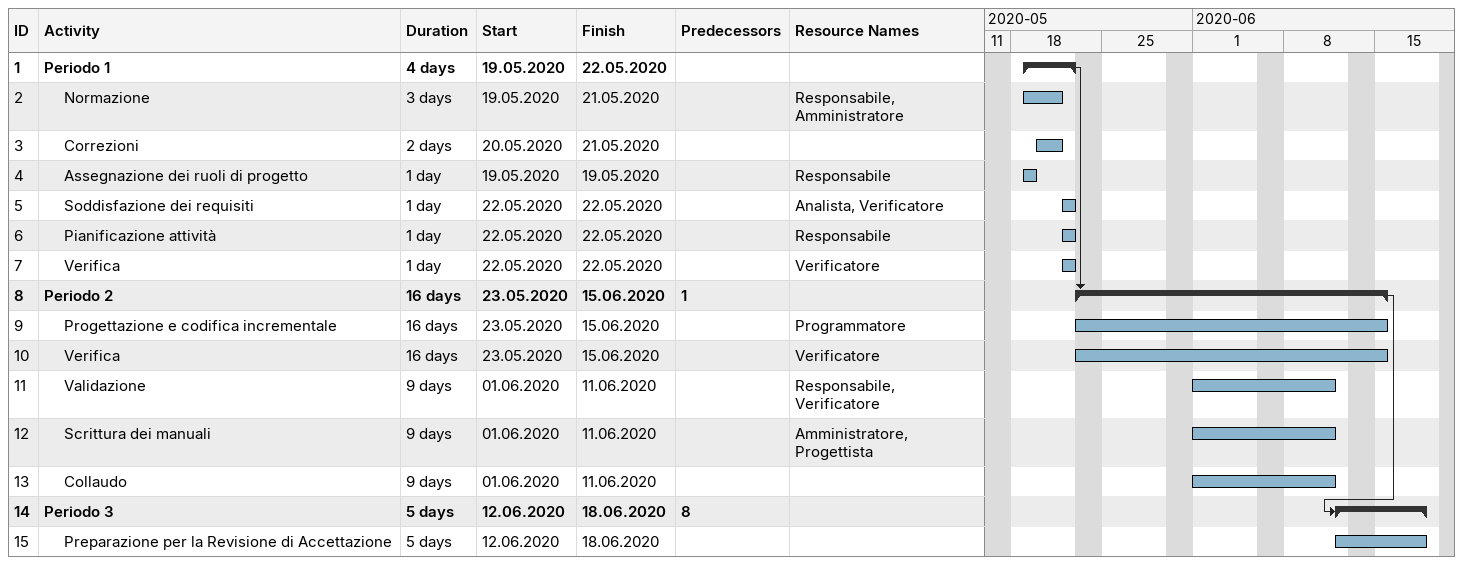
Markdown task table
| ID | Level | Task | Duration | Start | Finish | Predecessors | Resources |
|---|---|---|---|---|---|---|---|
| 1 | 1 | **Periodo 1** | 4d | 2020-05-19 | 2020-05-22 |  |  |
| 2 | 2 | Normazione | 3d | 2020-05-19 | 2020-05-21 |  | Responsabile, Amministratore |
| 3 | 2 | Correzioni | 2d | 2020-05-20 | 2020-05-21 |  |  |
| 4 | 2 | Assegnazione dei ruoli di progetto | 1d | 2020-05-19 | 2020-05-19 |  | Responsabile |
| 5 | 2 | Soddisfazione dei requisiti | 1d | 2020-05-22 | 2020-05-22 |  | Analista, Verificatore |
| 6 | 2 | Pianificazione attività | 1d | 2020-05-22 | 2020-05-22 |  | Responsabile |
| 7 | 2 | Verifica | 1d | 2020-05-22 | 2020-05-22 |  | Verificatore |
| 8 | 1 | **Periodo 2** | 16d | 2020-05-23 | 2020-06-15 | 1 |  |
| 9 | 2 | Progettazione e codifica incrementale | 16d | 2020-05-23 | 2020-06-15 |  | Programmatore |
| 10 | 2 | Verifica | 16d | 2020-05-23 | 2020-06-15 |  | Verificatore |
| 11 | 2 | Validazione | 9d | 2020-06-01 | 2020-06-11 |  | Responsabile, Verificatore |
| 12 | 2 | Scrittura dei manuali | 9d | 2020-06-01 | 2020-06-11 |  | Amministratore, Progettista |
| 13 | 2 | Collaudo | 9d | 2020-06-01 | 2020-06-11 |  |  |
| 14 | 1 | **Periodo 3** | 5d | 2020-06-12 | 2020-06-18 | 8 |  |
| 15 | 2 | Preparazione per la Revisione di Accettazione | 5d | 2020-06-12 | 2020-06-18 |  |  |
